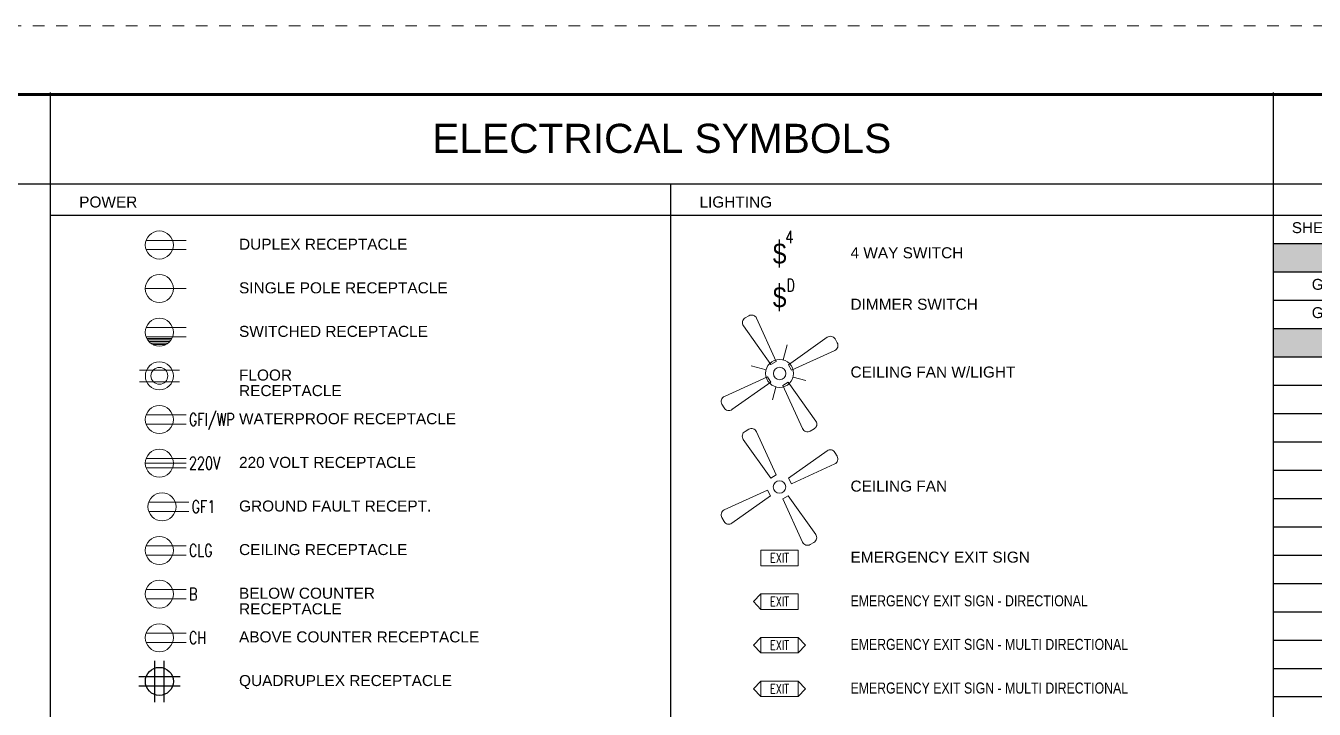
# Paper-space layout 'Symbols A1' of a CAD drawing. Header units: inches. Extents: x 0 to 35.1, y 0 to 23.5.
# Drawn here: x 9.96 to 21.02, y 17.63 to 23.5 of the extents above; entities that cross this region are included whole.
import ezdxf
from ezdxf.enums import TextEntityAlignment as Align

# ---------------------------------------------------------------- set-up
doc = ezdxf.new("R2010")
doc.units = ezdxf.units.IN
doc.linetypes.add('DASHDOT', pattern=[1, 0.5, -0.25, 0, -0.25])
for name, color, linetype, lineweight in [('E-LITE', 24, 'Continuous', 5), ('E-LITE-IDEN', 4, 'Continuous', 5), ('E-POWR', 1, 'Continuous', 5), ('G-ANNO-TEXT', 3, 'Continuous', 15), ('G-ANNO-TEXT-BOLD', 1, 'Continuous', 15), ('G-ANNO-TTLB', 7, 'Continuous', 50), ('G-PAPR-MEDM', 6, 'Continuous', 30), ('G-PAPR-THCK', 4, 'Continuous', 100)]:
    doc.layers.add(name, color=color, linetype=linetype, lineweight=lineweight)
doc.layers.add('G-ANNO-REFR', color=253, linetype='DASHDOT', lineweight=5, plot=False)
doc.styles.add('LLARGE', font='arial.ttf', dxfattribs={"height": 0.25})
doc.styles.add('NOTES', font='arial.ttf', dxfattribs={"height": 2})
doc.styles.add('NOTES_ROMANS', font='romans.shx', dxfattribs={"width": 0.75})
doc.styles.add('SMALL', font='arial.ttf', dxfattribs={"height": 0.09375})
doc.styles.add('Small text', font='arial.ttf', dxfattribs={"height": 2.4})
doc.styles.get("Standard").update_dxf_attribs({"font": 'swissc.ttf'})
doc.styles.add('SUB-TITLE', font='swisscb.ttf')
doc.styles.add('SUB-TITLE-2', font='swissc.ttf')
doc.styles.add('TITLE', font='swisscb.ttf')

# ---------------------------------------------------------------- blocks, each defined once
blk = doc.blocks.new('*U173')
at = {"layer": 'G-ANNO-REFR'}
blk.add_lwpolyline([(0, 0), (892, 0), (892, 597), (0, 597)], close=True, dxfattribs=at)
at = {"layer": 'G-PAPR-THCK'}
blk.add_lwpolyline([(30, 582), (877, 582), (877, 15), (30, 15)], close=True, dxfattribs=at)
at = {"layer": 'G-ANNO-TEXT'}
for tag, p, height, style in [('GENERAL_NOTES_001', (801.7, 574.93), 2, 'NOTES'), ('GENERAL_NOTES_002', (802, 571.56), 2, 'NOTES'), ('GENERAL_NOTES_003', (802, 568.19), 2, 'NOTES'), ('GENERAL_NOTES_004', (802, 564.82), 2, 'NOTES'), ('GENERAL_NOTES_005', (802, 561.46), 2, 'NOTES'), ('GENERAL_NOTES_006', (802, 558.09), 2, 'NOTES'), ('GENERAL_NOTES_007', (802, 554.75), 2, 'NOTES'), ('GENERAL_NOTES_008', (801.92, 551.38), 2, 'NOTES'), ('GENERAL_NOTES_009', (802, 548.02), 2, 'NOTES'), ('GENERAL_NOTES_010', (802, 544.65), 2, 'NOTES'), ('GENERAL_NOTES_011', (802, 541.28), 2, 'NOTES'), ('GENERAL_NOTES_012', (802, 537.91), 2, 'NOTES'), ('GENERAL_NOTES_013', (802, 534.54), 2, 'NOTES'), ('GENERAL_NOTES_014', (802, 531.17), 2, 'NOTES'), ('GENERAL_NOTES_015', (802, 527.8), 2, 'NOTES'), ('GENERAL_NOTES_016', (802, 524.43), 2, 'NOTES'), ('GENERAL_NOTES_017', (801.88, 521.07), 2, 'NOTES'), ('GENERAL_NOTES_018', (802, 517.7), 2, 'NOTES'), ('GENERAL_NOTES_019', (801.96, 514.33), 2, 'NOTES'), ('GENERAL_NOTES_020', (802, 510.96), 2, 'NOTES'), ('GENERAL_NOTES_021', (801.88, 507.59), 2, 'NOTES'), ('GENERAL_NOTES_022', (802, 504.22), 2, 'NOTES'), ('GENERAL_NOTES_023', (801.89, 500.85), 2, 'NOTES'), ('GENERAL_NOTES_024', (802, 497.49), 2, 'NOTES'), ('GENERAL_NOTES_025', (801.87, 494.12), 2, 'NOTES'), ('GENERAL_NOTES_026', (802, 490.75), 2, 'NOTES'), ('GENERAL_NOTES_027', (802, 487.38), 2, 'NOTES'), ('GENERAL_NOTES_028', (802, 484.01), 2, 'NOTES'), ('GENERAL_NOTES_029', (802, 480.64), 2, 'NOTES'), ('GENERAL_NOTES_030', (801.89, 477.27), 2, 'NOTES'), ('GENERAL_NOTES_031', (802, 473.9), 2, 'NOTES'), ('GENERAL_NOTES_032', (802, 470.53), 2, 'NOTES'), ('GENERAL_NOTES_033', (802, 467.17), 2, 'NOTES'), ('GENERAL_NOTES_034', (801.88, 463.8), 2, 'NOTES'), ('GENERAL_NOTES_035', (802, 460.43), 2, 'NOTES'), ('SHEET_NOTES_001', (801.7, 440.81), 2, 'NOTES'), ('SHEET_NOTES_002', (801.92, 437.44), 2, 'NOTES'), ('SHEET_NOTES_003', (801.88, 434.07), 2, 'NOTES'), ('SHEET_NOTES_004', (801.96, 430.71), 2, 'NOTES'), ('SHEET_NOTES_005', (801.88, 427.34), 2, 'NOTES'), ('SHEET_NOTES_006', (801.89, 423.97), 2, 'NOTES'), ('SHEET_NOTES_007', (801.87, 420.6), 2, 'NOTES'), ('KEY_NOTES_001', (801.7, 324.29), 2, 'NOTES'), ('KEY_NOTES_002', (801.92, 320.92), 2, 'NOTES'), ('STRUCTURAL_CONSULTANT_NAME', (801.89, 168.81), 3, 'SUB-TITLE-2'), ('STRUCTURAL_CONSULTANT_ADDRESS1', (801.89, 164.81), 2, 'SUB-TITLE-2'), ('STRUCTURAL_CONSULTANT_ADDRESS2', (801.89, 161.43), 2, 'SUB-TITLE-2'), ('STRUCTURAL_CONSULTANT_PHONE', (801.89, 158.09), 2, 'SUB-TITLE-2'), ('MEP_CONSULTANT_NAME', (801.89, 147.61), 3, 'SUB-TITLE-2'), ('MEP_CONSULTANT_ADDRESS1', (801.89, 143.59), 2, 'SUB-TITLE-2'), ('MEP_CONSULTANT_ADDRESS2', (801.89, 140.21), 2, 'SUB-TITLE-2'), ('MEP_CONSULTANT_PHONE', (801.89, 136.88), 2, 'SUB-TITLE-2'), ('CLIENTNAME', (801.89, 124.46), 3, 'SUB-TITLE-2'), ('CLIENTADDRESS1', (801.89, 120.39), 2, 'SUB-TITLE-2'), ('CLIENTADDRESS2', (801.89, 117.01), 2, 'SUB-TITLE-2'), ('CLIENTPHONE', (801.89, 113.68), 2, 'SUB-TITLE-2'), ('DRAWING_NO', (820, 71.42), 4, 'SUB-TITLE-2')]:
    blk.add_attdef(tag, p, '', height=height, dxfattribs=dict(at, style=style))
at = {"layer": 'G-ANNO-TEXT', "style": 'SUB-TITLE-2'}
for tag, p in [('REV_NO14', (804.16, 252.81)), ('REV_DATE14', (812.97, 252.81)), ('DRAWN_BY14', (824.4, 252.81)), ('CHECKED_BY14', (837.16, 252.81)), ('REV_NO13', (804.16, 248.81)), ('REV_DATE13', (812.97, 248.81)), ('DRAWN_BY13', (824.4, 248.81)), ('CHECKED_BY13', (837.16, 248.81)), ('REV_NO12', (804.16, 244.81)), ('REV_DATE12', (812.97, 244.81)), ('DRAWN_BY12', (824.4, 244.81)), ('CHECKED_BY12', (837.16, 244.81)), ('REV_NO11', (804.16, 240.81)), ('REV_DATE11', (812.97, 240.81)), ('DRAWN_BY11', (824.4, 240.81)), ('CHECKED_BY11', (837.16, 240.81)), ('REV_NO10', (804.16, 236.81)), ('REV_DATE10', (812.97, 236.81)), ('DRAWN_BY10', (824.4, 236.81)), ('CHECKED_BY10', (837.16, 236.81)), ('REV_NO9', (804.16, 232.81)), ('REV_DATE9', (812.97, 232.81)), ('DRAWN_BY9', (824.4, 232.81)), ('CHECKED_BY9', (837.16, 232.81)), ('REV_NO8', (804.16, 228.81)), ('REV_DATE8', (812.97, 228.81)), ('DRAWN_BY8', (824.4, 228.81)), ('CHECKED_BY8', (837.16, 228.81)), ('REV_NO7', (804.16, 224.81)), ('REV_DATE7', (812.97, 224.81)), ('DRAWN_BY7', (824.4, 224.81)), ('CHECKED_BY7', (837.16, 224.81)), ('REV_NO6', (804.16, 220.81)), ('REV_DATE6', (812.97, 220.81)), ('DRAWN_BY6', (824.4, 220.81)), ('CHECKED_BY6', (837.16, 220.81)), ('REV_NO5', (804.16, 216.81)), ('REV_DATE5', (812.97, 216.81)), ('DRAWN_BY5', (824.4, 216.81)), ('CHECKED_BY5', (837.16, 216.81)), ('REV_NO4', (804.16, 212.81)), ('REV_DATE4', (812.97, 212.81)), ('DRAWN_BY4', (824.4, 212.81)), ('CHECKED_BY4', (837.16, 212.81)), ('REV_NO3', (804.16, 208.81)), ('REV_DATE3', (812.97, 208.81)), ('DRAWN_BY3', (824.4, 208.81)), ('CHECKED_BY3', (837.16, 208.81)), ('REV_NO2', (804.16, 204.81)), ('REV_DATE2', (812.97, 204.81)), ('DRAWN_BY2', (824.4, 204.81)), ('CHECKED_BY2', (837.16, 204.81)), ('REV_NO1', (804.16, 200.81)), ('REV_DATE1', (812.97, 200.81)), ('DRAWN_BY1', (824.4, 200.81)), ('CHECKED_BY1', (837.16, 200.81)), ('REV_NO0', (804.16, 196.81)), ('REV_DATE0', (812.97, 196.81)), ('DRAWN_BY0', (824.4, 196.81)), ('CHECKED_BY0', (837.16, 196.81))]:
    blk.add_attdef(tag, text='', height=1.6, dxfattribs=at).set_placement(p, align=Align.MIDDLE)
for tag, p in [('REV_DESCRIPTION14', (845.14, 252.81)), ('REV_DESCRIPTION13', (845.14, 248.81)), ('REV_DESCRIPTION12', (845.14, 244.81)), ('REV_DESCRIPTION11', (845.14, 240.81)), ('REV_DESCRIPTION10', (845.14, 236.81)), ('REV_DESCRIPTION9', (845.14, 232.81)), ('REV_DESCRIPTION8', (845.14, 228.81)), ('REV_DESCRIPTION7', (845.14, 224.81)), ('REV_DESCRIPTION6', (845.14, 220.81)), ('REV_DESCRIPTION5', (845.14, 216.81)), ('REV_DESCRIPTION4', (845.14, 212.81)), ('REV_DESCRIPTION3', (845.14, 208.81)), ('REV_DESCRIPTION2', (845.14, 204.81)), ('REV_DESCRIPTION1', (845.14, 200.81)), ('REV_DESCRIPTION0', (845.14, 196.81))]:
    blk.add_attdef(tag, text='', height=1.6, dxfattribs=at).set_placement(p, align=Align.MIDDLE_LEFT)
for tag, p in [('PROJECT_NAME1', (820, 110.73)), ('PROJECT_NAME2', (820, 106.73)), ('PROJECT_CODE', (820, 102)), ('RELEASE', (820, 97.57)), ('STAGE', (820, 93.06)), ('DRAWING_TITLE', (820, 88.56))]:
    blk.add_attdef(tag, text='', height=2.4, dxfattribs=at).set_placement(p, align=Align.TOP_LEFT)
at = {"layer": 'G-ANNO-TEXT'}
for tag, height, style, p in [('CURRENT_REV', 4, 'TITLE', (868, 71.42)), ('DRAWN_BY', 2.4, 'SUB-TITLE-2', (810, 62.5)), ('CHECKED_BY', 2.4, 'SUB-TITLE-2', (829, 62.5)), ('SCALE', 2.4, 'SUB-TITLE-2', (849, 62.5)), ('ISSUE_DATE', 2.4, 'SUB-TITLE-2', (868, 62.5))]:
    blk.add_attdef(tag, text='', height=height, dxfattribs=dict(at, style=style)).set_placement(p, align=Align.CENTER)
at = {"layer": 'G-ANNO-TEXT', "style": 'SUB-TITLE'}
blk.add_attdef('FILE_NAME', text='', height=1.6, rotation=90, dxfattribs=at).set_placement((878, 25.93), align=Align.TOP_LEFT)
blk = doc.blocks.new('DUPLEX RECEPTACLE')
at = {"linetype": 'ByBlock', "lineweight": -2}
for p, q in [((0.26, 1.49), (13.14, 1.49)), ((0.26, -1.49), (13.14, -1.49))]:
    blk.add_line(p, q, dxfattribs=at)
blk.add_circle((4.5, 0), 4.5, dxfattribs=at)
blk = doc.blocks.new('SINGLE POLE RECEPTACLE')
at = {"linetype": 'ByBlock', "lineweight": -2}
blk.add_line((0, 0), (13.14, 0), dxfattribs=at)
blk.add_circle((4.5, 0), 4.5, dxfattribs=at)
blk = doc.blocks.new('SWITCHED RECEPTACLE')
at = {"linetype": 'ByBlock', "lineweight": -2}
for p, q in [((0.26, 1.49), (13.14, 1.49)), ((0.26, -1.49), (13.14, -1.49)), ((0.5, -1.97), (8.5, -1.97)), ((0.79, -2.47), (8.21, -2.47)), ((1.18, -2.97), (7.82, -2.97)), ((1.7, -3.47), (7.3, -3.47)), ((2.47, -3.97), (6.53, -3.97))]:
    blk.add_line(p, q, dxfattribs=at)
blk.add_circle((4.5, 0), 4.5, dxfattribs=at)
blk = doc.blocks.new('FLOOR RECEPTACLE')
at = {"linetype": 'ByBlock', "lineweight": -2}
for p, q in [((-6.36, 1.84), (6.45, 1.84)), ((-6.36, -1.88), (6.45, -1.88))]:
    blk.add_line(p, q, dxfattribs=at)
for radius in [4.5, 2.7]:
    blk.add_circle((0, 0), radius, dxfattribs=at)
blk = doc.blocks.new('WATERPROOF RECEPTACLE')
at = {"lineweight": -2}
for p, q in [((0.26, 1.49), (13.14, 1.49)), ((0.26, -1.49), (13.14, -1.49))]:
    blk.add_line(p, q, dxfattribs=at)
blk.add_circle((4.5, 0), 4.5, dxfattribs=at)
at = {"style": 'NOTES_ROMANS', "width": 0.75}
blk.add_text('GFI/WP', height=4, dxfattribs=at).set_placement((14, 0), align=Align.MIDDLE_LEFT)
blk = doc.blocks.new('220 VOLT RECEPTACLE')
at = {"lineweight": -2}
for p, q in [((0.26, 1.49), (13.14, 1.49)), ((0, -0.01), (13.11, -0.01)), ((0.26, -1.51), (13.14, -1.51))]:
    blk.add_line(p, q, dxfattribs=at)
blk.add_circle((4.5, 0), 4.5, dxfattribs=at)
at = {"style": 'NOTES_ROMANS', "width": 0.75}
blk.add_text('220V', height=4, dxfattribs=at).set_placement((14, 0), align=Align.MIDDLE_LEFT)
blk = doc.blocks.new('GROUND FAULT RECEPT.')
at = {"lineweight": -2}
for p, q in [((0.26, 1.49), (13.14, 1.49)), ((0.26, -1.49), (13.14, -1.49))]:
    blk.add_line(p, q, dxfattribs=at)
blk.add_circle((4.5, 0), 4.5, dxfattribs=at)
at = {"style": 'NOTES_ROMANS', "width": 0.75}
blk.add_text('GF1', height=4, dxfattribs=at).set_placement((14, 0), align=Align.MIDDLE_LEFT)
blk = doc.blocks.new('CEILING RECEPTACLE')
at = {"lineweight": -2}
for p, q in [((0.26, 1.49), (13.14, 1.49)), ((0.26, -1.49), (13.14, -1.49))]:
    blk.add_line(p, q, dxfattribs=at)
blk.add_circle((4.5, 0), 4.5, dxfattribs=at)
at = {"style": 'NOTES_ROMANS', "width": 0.75}
blk.add_text('CLG', height=4, dxfattribs=at).set_placement((14, 0), align=Align.MIDDLE_LEFT)
blk = doc.blocks.new('BELOW COUNTER RECEPTACLE')
at = {"lineweight": -2}
for p, q in [((0.26, 1.49), (13.14, 1.49)), ((0.26, -1.49), (13.14, -1.49))]:
    blk.add_line(p, q, dxfattribs=at)
blk.add_circle((4.5, 0), 4.5, dxfattribs=at)
at = {"style": 'NOTES_ROMANS', "width": 0.75}
blk.add_text('B', height=4, dxfattribs=at).set_placement((14, 0), align=Align.MIDDLE_LEFT)
blk = doc.blocks.new('ABOVE COUNTER RECEPTACLE')
at = {"lineweight": -2}
for p, q in [((0.26, 1.49), (13.14, 1.49)), ((0.26, -1.49), (13.14, -1.49))]:
    blk.add_line(p, q, dxfattribs=at)
blk.add_circle((4.5, 0), 4.5, dxfattribs=at)
at = {"style": 'NOTES_ROMANS', "width": 0.75}
blk.add_text('CH', height=4, dxfattribs=at).set_placement((14, 0), align=Align.MIDDLE_LEFT)
blk = doc.blocks.new('QUADRUPLEX RECEPTACLE')
at = {"lineweight": -3}
for p, q in [((-1.49, -6.64), (-1.49, 6.64)), ((1.49, -6.64), (1.49, 6.64)), ((6.64, 1.49), (-6.64, 1.49)), ((6.64, -1.49), (-6.64, -1.49))]:
    blk.add_line(p, q, dxfattribs=at)
blk.add_circle((0, 0), 4.5, dxfattribs=at)
blk = doc.blocks.new('4 WAY SWITCH')
at = {"lineweight": -3}
blk.add_line((0, 0), (0, 9), dxfattribs=at)
at = {"style": 'NOTES_ROMANS', "width": 0.75}
blk.add_text('4', height=4, dxfattribs=at).set_placement((1.88, 9.82), align=Align.MIDDLE_LEFT)
blk.add_text('S', height=6.3).set_placement((0, 4.5), align=Align.MIDDLE)
blk = doc.blocks.new('DIMMER SWITCH')
at = {"lineweight": -3}
blk.add_line((0, 0), (0, 9), dxfattribs=at)
at = {"style": 'NOTES_ROMANS', "width": 0.75}
blk.add_text('D', height=4, dxfattribs=at).set_placement((2.2, 8.35), align=Align.MIDDLE_LEFT)
blk.add_text('S', height=6.3).set_placement((0, 4.5), align=Align.MIDDLE)
blk = doc.blocks.new('CEILING FAN')
for p, q in [((-0.68, 20.94), (0.73, 20.94)), ((-20.94, -0.68), (-20.94, 0.73)), ((-3.87, -1), (-3.87, 1.02)), ((-1, 3.87), (1.02, 3.87)), ((3.87, 1), (3.87, -1.02)), ((20.94, 0.68), (20.94, -0.73)), ((1, -3.87), (-1.02, -3.87)), ((0.68, -20.94), (-0.73, -20.94))]:
    blk.add_line(p, q)
at = {"lineweight": -2}
for p, q in [((-1, 3.87), (-2.42, 19.03)), ((1.02, 3.87), (2.47, 19.02)), ((-3.87, 1.02), (-19.02, 2.47)), ((3.87, 1), (19.03, 2.42)), ((-3.87, -1), (-19.03, -2.42)), ((-1.02, -3.87), (-2.47, -19.02)), ((1, -3.87), (2.42, -19.03)), ((3.87, -1.02), (19.02, -2.47))]:
    blk.add_line(p, q, dxfattribs=at)
blk.add_circle((0, 0), 2, dxfattribs=at)
for centre, start, end in [((-0.68, 19.19), 90, 185.3597), ((0.73, 19.19), 354.5375, 90), ((-19.19, 0.73), 84.5375, 180), ((19.19, 0.68), 0, 95.3597), ((-19.19, -0.68), 180, 275.3597), ((19.19, -0.73), 264.5375, 0), ((-0.73, -19.19), 174.5375, 270), ((0.68, -19.19), 270, 5.3597)]:
    blk.add_arc(centre, 1.75, start, end, dxfattribs=at)
blk = doc.blocks.new('CEILING FAN W-LIGHT')
for p, q in [((-0.68, 20.94), (0.73, 20.94)), ((-20.94, -0.68), (-20.94, 0.73)), ((-3.87, -1), (-3.87, 1.02)), ((-1, 3.87), (1.02, 3.87)), ((3.87, 1), (3.87, -1.02)), ((20.94, 0.68), (20.94, -0.73)), ((1, -3.87), (-1.02, -3.87)), ((0.68, -20.94), (-0.73, -20.94))]:
    blk.add_line(p, q)
at = {"lineweight": -2}
for p, q in [((-1, 3.87), (-2.42, 19.03)), ((1.02, 3.87), (2.47, 19.02)), ((-3.17, 3.17), (-6.67, 6.67)), ((3.22, 3.22), (6.7, 6.7)), ((-3.87, 1.02), (-19.02, 2.47)), ((3.87, 1), (19.03, 2.42)), ((-3.87, -1), (-19.03, -2.42)), ((-3.22, -3.22), (-6.2, -6.2)), ((-1.02, -3.87), (-2.47, -19.02)), ((1, -3.87), (2.42, -19.03)), ((3.17, -3.17), (6.19, -6.19)), ((3.87, -1.02), (19.02, -2.47))]:
    blk.add_line(p, q, dxfattribs=at)
for radius in [4.49, 2]:
    blk.add_circle((0, 0), radius, dxfattribs=at)
for centre, start, end in [((-0.68, 19.19), 90, 185.3597), ((0.73, 19.19), 354.5375, 90), ((-19.19, 0.73), 84.5375, 180), ((19.19, 0.68), 0, 95.3597), ((-19.19, -0.68), 180, 275.3597), ((19.19, -0.73), 264.5375, 0), ((-0.73, -19.19), 174.5375, 270), ((0.68, -19.19), 270, 5.3597)]:
    blk.add_arc(centre, 1.75, start, end, dxfattribs=at)
blk = doc.blocks.new('EMERGENCY EXIT SIGN')
blk.add_lwpolyline([(-6, -2.5), (6, -2.5), (6, 2.5), (-6, 2.5)], close=True)
at = {"layer": 'E-LITE-IDEN', "insert": (0, 0), "char_height": 3, "width": 38.1729, "attachment_point": 5, "style": 'NOTES_ROMANS'}
blk.add_mtext('EXIT', dxfattribs=at)
blk = doc.blocks.new('EMERGENCY EXIT SIGN - DIRECTIONAL')
for p, q in [((-8.33, 0), (-6, 2.5)), ((-6, -2.5), (-8.33, 0))]:
    blk.add_line(p, q)
blk.add_lwpolyline([(-6, -2.5), (6, -2.5), (6, 2.5), (-6, 2.5)], close=True)
at = {"layer": 'E-LITE-IDEN', "insert": (0, 0), "char_height": 3, "width": 38.1729, "attachment_point": 5, "style": 'NOTES_ROMANS'}
blk.add_mtext('EXIT', dxfattribs=at)
blk = doc.blocks.new('EMERGENCY EXIT SIGN - MULTI DIRECTIONAL')
for p, q in [((-8.33, 0), (-6, 2.5)), ((-6, -2.5), (-8.33, 0)), ((8.33, 0), (6, 2.5)), ((6, -2.5), (8.33, 0))]:
    blk.add_line(p, q)
blk.add_lwpolyline([(-6, -2.5), (6, -2.5), (6, 2.5), (-6, 2.5)], close=True)
at = {"layer": 'E-LITE-IDEN', "insert": (0, 0), "char_height": 3, "width": 38.1729, "attachment_point": 5, "style": 'NOTES_ROMANS'}
blk.add_mtext('EXIT', dxfattribs=at)
blk = doc.blocks.new('EMERGENCY EXIT SIGN - MULTI DIRECTIONAL 1')
for p, q in [((-8.33, 0), (-6, 2.5)), ((-6, -2.5), (-8.33, 0)), ((8.33, 0), (6, 2.5)), ((6, -2.5), (8.33, 0))]:
    blk.add_line(p, q)
blk.add_lwpolyline([(-6, -2.5), (6, -2.5), (6, 2.5), (-6, 2.5)], close=True)
at = {"layer": 'E-LITE-IDEN', "insert": (0, 0), "char_height": 3, "width": 38.1729, "attachment_point": 5, "style": 'NOTES_ROMANS'}
blk.add_mtext('EXIT', dxfattribs=at)
blk = doc.blocks.new('*T153')
at = {"layer": 'G-PAPR-MEDM', "color": 0, "linetype": 'ByBlock', "lineweight": -2, "transparency": 16777216}
for p, q in [((0, 0), (5.231, 0)), ((0, 0), (0, -0.243)), ((1.024, 0), (1.024, -0.243)), ((3.457, 0), (3.457, -0.243)), ((4.469, 0), (4.469, -0.243)), ((5.231, 0), (5.231, -13.376)), ((0, -0.486), (5.231, -0.486)), ((0, -0.486), (0, -0.973)), ((1.024, -0.486), (1.024, -0.973)), ((3.457, -0.486), (3.457, -0.973)), ((4.469, -0.486), (4.469, -0.973)), ((0, -0.73), (5.231, -0.73)), ((0, -1.216), (5.231, -1.216)), ((0, -1.216), (0, -4.621)), ((1.024, -1.216), (1.024, -4.621)), ((3.457, -1.216), (3.457, -4.621)), ((4.469, -1.216), (4.469, -4.621)), ((0, -1.459), (5.231, -1.459)), ((0, -1.702), (5.231, -1.702)), ((0, -1.946), (5.231, -1.946)), ((0, -2.189), (5.231, -2.189)), ((0, -2.432), (5.231, -2.432)), ((0, -2.675), (5.231, -2.675)), ((0, -2.918), (5.231, -2.918)), ((0, -3.162), (5.231, -3.162)), ((0, -3.405), (5.231, -3.405)), ((0, -3.648), (5.231, -3.648)), ((0, -3.891), (5.231, -3.891)), ((0, -4.134), (5.231, -4.134)), ((0, -4.378), (5.231, -4.378)), ((0, -4.864), (5.231, -4.864)), ((0, -4.864), (0, -8.269)), ((1.024, -4.864), (1.024, -8.269)), ((3.457, -4.864), (3.457, -8.269)), ((4.469, -4.864), (4.469, -8.269)), ((0, -5.107), (5.231, -5.107)), ((0, -5.35), (5.231, -5.35)), ((0, -5.594), (5.231, -5.594)), ((0, -5.837), (5.231, -5.837)), ((0, -6.08), (5.231, -6.08)), ((0, -6.323), (5.231, -6.323)), ((0, -6.566), (5.231, -6.566)), ((0, -6.81), (5.231, -6.81)), ((0, -7.053), (5.231, -7.053)), ((0, -7.296), (5.231, -7.296)), ((0, -7.539), (5.231, -7.539)), ((0, -7.782), (5.231, -7.782)), ((0, -8.026), (5.231, -8.026)), ((0, -8.512), (5.231, -8.512)), ((0, -8.512), (0, -11.187)), ((1.024, -8.512), (1.024, -11.187)), ((3.457, -8.512), (3.457, -11.187)), ((4.469, -8.512), (4.469, -11.187)), ((0, -8.755), (5.231, -8.755)), ((0, -8.998), (5.231, -8.998)), ((0, -9.242), (5.231, -9.242)), ((0, -9.485), (5.231, -9.485)), ((0, -9.728), (5.231, -9.728)), ((0, -9.971), (5.231, -9.971)), ((0, -10.214), (5.231, -10.214)), ((0, -10.458), (5.231, -10.458)), ((0, -10.701), (5.231, -10.701)), ((0, -10.944), (5.231, -10.944)), ((0, -11.43), (5.231, -11.43)), ((0, -11.43), (0, -13.376)), ((1.024, -11.43), (1.024, -13.376)), ((3.457, -11.43), (3.457, -13.376)), ((4.469, -11.43), (4.469, -13.376)), ((0, -11.674), (5.231, -11.674)), ((0, -11.917), (5.231, -11.917)), ((0, -12.16), (5.231, -12.16)), ((0, -12.403), (5.231, -12.403)), ((0, -12.646), (5.231, -12.646)), ((0, -12.89), (5.231, -12.89)), ((0, -13.133), (5.231, -13.133)), ((0, -13.376), (5.231, -13.376))]:
    blk.add_line(p, q, dxfattribs=at)
at = {"layer": 'G-PAPR-MEDM', "color": 7, "linetype": 'ByBlock', "lineweight": -2, "transparency": 16777216}
for p, q in [((0, -0.243), (5.231, -0.243)), ((0, -0.243), (0, -0.486)), ((0, -0.973), (5.231, -0.973)), ((0, -0.973), (0, -1.216)), ((0, -4.621), (5.231, -4.621)), ((0, -4.621), (0, -4.864)), ((0, -8.269), (5.231, -8.269)), ((0, -8.269), (0, -8.512)), ((0, -11.187), (5.231, -11.187)), ((0, -11.187), (0, -11.43))]:
    blk.add_line(p, q, dxfattribs=at)
at = {"layer": 'G-PAPR-MEDM', "color": 9, "transparency": 16777216}
for points in [[(0, -0.243), (0, -0.486), (5.231, -0.243), (5.231, -0.486)], [(0, -0.973), (0, -1.216), (5.231, -0.973), (5.231, -1.216)], [(0, -4.621), (0, -4.864), (5.231, -4.621), (5.231, -4.864)], [(0, -8.269), (0, -8.512), (5.231, -8.269), (5.231, -8.512)], [(0, -11.187), (0, -11.43), (5.231, -11.187), (5.231, -11.43)]]:
    blk.add_solid(points, dxfattribs=at)
at = {"layer": 'G-PAPR-MEDM', "color": 7, "transparency": 16777216, "attachment_point": 2, "style": 'SMALL'}
for s, insert, char_height, width in [('{\\fArial|b0|i0|c0;SHEET NO.', (0.512, -0.059), 0.09375, 0.90608), ('{\\fArial|b0|i0|c0;DESCRIPTION', (2.241, -0.059), 0.09375, 2.3148), ('{\\fArial|b0|i0|c0;ISSUED ON', (3.963, -0.059), 0.09375, 0.89362), ('{\\fArial|b0|i0|c0;REV NO.', (4.85, -0.059), 0.09375, 0.64409), ('{\\fArial|b0|i0|c0;GENERAL', (2.616, -0.302), 0.09375, 5.1132), ('{\\fArial|b0|i0|c0;G-001', (0.512, -0.546), 0.09375, 0.90608), ('{\\fArial|b0|i0|c0;COVER SHEET', (2.241, -0.546), 0.09456, 2.3148), ('{\\fArial|b0|i0|c0;22/05/2013', (3.963, -0.546), 0.09456, 0.89362), ('{\\fArial|b0|i0|c0;R0', (4.85, -0.546), 0.09456, 0.64409), ('{\\fArial|b0|i0|c0;G-002', (0.512, -0.789), 0.09375, 0.90608), ('{\\fArial|b0|i0|c0;SYMBOLS & LEGENDS', (2.241, -0.789), 0.09456, 2.3148), ('{\\fArial|b0|i0|c0;', (3.963, -0.789), 0.09456, 0.89362), ('{\\fArial|b0|i0|c0;R0', (4.85, -0.789), 0.09456, 0.64409), ('{\\fArial|b0|i0|c0;ARCHITECTURAL FLOOR PLANS', (2.616, -1.032), 0.09375, 5.1132), ('{\\fArial|b0|i0|c0;', (0.512, -1.275), 0.09375, 0.90608), ('{\\fArial|b0|i0|c0;', (2.241, -1.275), 0.09456, 2.3148), ('{\\fArial|b0|i0|c0;', (3.963, -1.275), 0.09456, 0.89362), ('{\\fArial|b0|i0|c0;', (4.85, -1.275), 0.09456, 0.64409), ('{\\fArial|b0|i0|c0;', (0.512, -1.518), 0.09375, 0.90608), ('{\\fArial|b0|i0|c0;', (2.241, -1.518), 0.09456, 2.3148), ('{\\fArial|b0|i0|c0;', (3.963, -1.518), 0.09456, 0.89362), ('{\\fArial|b0|i0|c0;', (4.85, -1.518), 0.09456, 0.64409), ('{\\fArial|b0|i0|c0;', (0.512, -1.762), 0.09375, 0.90608), ('{\\fArial|b0|i0|c0;', (2.241, -1.762), 0.09456, 2.3148), ('{\\fArial|b0|i0|c0;', (3.963, -1.762), 0.09456, 0.89362), ('{\\fArial|b0|i0|c0;', (4.85, -1.762), 0.09456, 0.64409), ('{\\fArial|b0|i0|c0;', (0.512, -2.005), 0.09375, 0.90608), ('{\\fArial|b0|i0|c0;', (2.241, -2.005), 0.09456, 2.3148), ('{\\fArial|b0|i0|c0;', (3.963, -2.005), 0.09456, 0.89362), ('{\\fArial|b0|i0|c0;', (4.85, -2.005), 0.09456, 0.64409), ('{\\fArial|b0|i0|c0;', (0.512, -2.248), 0.09375, 0.90608), ('{\\fArial|b0|i0|c0;', (2.241, -2.248), 0.09456, 2.3148), ('{\\fArial|b0|i0|c0;', (3.963, -2.248), 0.09456, 0.89362), ('{\\fArial|b0|i0|c0;', (4.85, -2.248), 0.09456, 0.64409), ('{\\fArial|b0|i0|c0;', (0.512, -2.491), 0.09375, 0.90608), ('{\\fArial|b0|i0|c0;', (2.241, -2.491), 0.09456, 2.3148), ('{\\fArial|b0|i0|c0;', (3.963, -2.491), 0.09456, 0.89362), ('{\\fArial|b0|i0|c0;', (4.85, -2.491), 0.09456, 0.64409), ('{\\fArial|b0|i0|c0;', (0.512, -2.734), 0.09375, 0.90608), ('{\\fArial|b0|i0|c0;', (2.241, -2.734), 0.09456, 2.3148), ('{\\fArial|b0|i0|c0;', (3.963, -2.734), 0.09456, 0.89362), ('{\\fArial|b0|i0|c0;', (4.85, -2.734), 0.09456, 0.64409), ('{\\fArial|b0|i0|c0;', (0.512, -2.978), 0.09375, 0.90608), ('{\\fArial|b0|i0|c0;', (2.241, -2.978), 0.09456, 2.3148), ('{\\fArial|b0|i0|c0;', (3.963, -2.978), 0.09456, 0.89362), ('{\\fArial|b0|i0|c0;', (4.85, -2.978), 0.09456, 0.64409), ('{\\fArial|b0|i0|c0;', (0.512, -3.221), 0.09375, 0.90608), ('{\\fArial|b0|i0|c0;', (2.241, -3.221), 0.09456, 2.3148), ('{\\fArial|b0|i0|c0;', (3.963, -3.221), 0.09456, 0.89362), ('{\\fArial|b0|i0|c0;', (4.85, -3.221), 0.09456, 0.64409), ('{\\fArial|b0|i0|c0;', (0.512, -3.464), 0.09375, 0.90608), ('{\\fArial|b0|i0|c0;', (2.241, -3.464), 0.09456, 2.3148), ('{\\fArial|b0|i0|c0;', (3.963, -3.464), 0.09456, 0.89362), ('{\\fArial|b0|i0|c0;', (4.85, -3.464), 0.09456, 0.64409), ('{\\fArial|b0|i0|c0;', (0.512, -3.707), 0.09375, 0.90608), ('{\\fArial|b0|i0|c0;new', (2.241, -3.707), 0.09456, 2.3148), ('{\\fArial|b0|i0|c0;', (3.963, -3.707), 0.09456, 0.89362), ('{\\fArial|b0|i0|c0;', (4.85, -3.707), 0.09456, 0.64409), ('{\\fArial|b0|i0|c0;', (0.512, -3.95), 0.09375, 0.90608), ('{\\fArial|b0|i0|c0;', (2.241, -3.95), 0.09456, 2.3148), ('{\\fArial|b0|i0|c0;', (3.963, -3.95), 0.09456, 0.89362), ('{\\fArial|b0|i0|c0;', (4.85, -3.95), 0.09456, 0.64409), ('{\\fArial|b0|i0|c0;', (0.512, -4.194), 0.09375, 0.90608), ('{\\fArial|b0|i0|c0;', (2.241, -4.194), 0.09456, 2.3148), ('{\\fArial|b0|i0|c0;', (3.963, -4.194), 0.09456, 0.89362), ('{\\fArial|b0|i0|c0;', (4.85, -4.194), 0.09456, 0.64409), ('{\\fArial|b0|i0|c0;', (0.512, -4.437), 0.09375, 0.90608), ('{\\fArial|b0|i0|c0;', (2.241, -4.437), 0.09375, 2.3148), ('{\\fArial|b0|i0|c0;', (3.963, -4.437), 0.09375, 0.89362), ('{\\fArial|b0|i0|c0;', (4.85, -4.437), 0.09375, 0.64409), ('{\\fArial|b0|i0|c0;ARCHITECTURAL WORKING DRAWINGS', (2.616, -4.68), 0.09375, 5.1132), ('{\\fArial|b0|i0|c0;', (0.512, -4.923), 0.09375, 0.90608), ('{\\fArial|b0|i0|c0;', (2.241, -4.923), 0.09456, 2.3148), ('{\\fArial|b0|i0|c0;', (3.963, -4.923), 0.09456, 0.89362), ('{\\fArial|b0|i0|c0;', (4.85, -4.923), 0.09456, 0.64409), ('{\\fArial|b0|i0|c0;', (0.512, -5.166), 0.09375, 0.90608), ('{\\fArial|b0|i0|c0;', (2.241, -5.166), 0.09456, 2.3148), ('{\\fArial|b0|i0|c0;', (3.963, -5.166), 0.09456, 0.89362), ('{\\fArial|b0|i0|c0;', (4.85, -5.166), 0.09456, 0.64409), ('{\\fArial|b0|i0|c0;', (0.512, -5.41), 0.09375, 0.90608), ('{\\fArial|b0|i0|c0;', (2.241, -5.41), 0.09456, 2.3148), ('{\\fArial|b0|i0|c0;', (3.963, -5.41), 0.09456, 0.89362), ('{\\fArial|b0|i0|c0;', (4.85, -5.41), 0.09456, 0.64409), ('{\\fArial|b0|i0|c0;', (0.512, -5.653), 0.09375, 0.90608), ('{\\fArial|b0|i0|c0;', (2.241, -5.653), 0.09456, 2.3148), ('{\\fArial|b0|i0|c0;', (3.963, -5.653), 0.09456, 0.89362), ('{\\fArial|b0|i0|c0;', (4.85, -5.653), 0.09456, 0.64409), ('{\\fArial|b0|i0|c0;', (0.512, -5.896), 0.09375, 0.90608), ('{\\fArial|b0|i0|c0;', (2.241, -5.896), 0.09456, 2.3148), ('{\\fArial|b0|i0|c0;', (3.963, -5.896), 0.09456, 0.89362), ('{\\fArial|b0|i0|c0;', (4.85, -5.896), 0.09456, 0.64409), ('{\\fArial|b0|i0|c0;', (0.512, -6.139), 0.09375, 0.90608), ('{\\fArial|b0|i0|c0;', (2.241, -6.139), 0.09456, 2.3148), ('{\\fArial|b0|i0|c0;', (3.963, -6.139), 0.09456, 0.89362), ('{\\fArial|b0|i0|c0;', (4.85, -6.139), 0.09456, 0.64409), ('{\\fArial|b0|i0|c0;', (0.512, -6.382), 0.09375, 0.90608), ('{\\fArial|b0|i0|c0;', (2.241, -6.382), 0.09456, 2.3148), ('{\\fArial|b0|i0|c0;', (3.963, -6.382), 0.09456, 0.89362), ('{\\fArial|b0|i0|c0;', (4.85, -6.382), 0.09456, 0.64409), ('{\\fArial|b0|i0|c0;', (0.512, -6.626), 0.09375, 0.90608), ('{\\fArial|b0|i0|c0;', (2.241, -6.626), 0.09456, 2.3148), ('{\\fArial|b0|i0|c0;', (3.963, -6.626), 0.09456, 0.89362), ('{\\fArial|b0|i0|c0;', (4.85, -6.626), 0.09456, 0.64409), ('{\\fArial|b0|i0|c0;', (0.512, -6.869), 0.09375, 0.90608), ('{\\fArial|b0|i0|c0;', (2.241, -6.869), 0.09456, 2.3148), ('{\\fArial|b0|i0|c0;', (3.963, -6.869), 0.09456, 0.89362), ('{\\fArial|b0|i0|c0;', (4.85, -6.869), 0.09456, 0.64409), ('{\\fArial|b0|i0|c0;', (0.512, -7.112), 0.09375, 0.90608), ('{\\fArial|b0|i0|c0;', (2.241, -7.112), 0.09456, 2.3148), ('{\\fArial|b0|i0|c0;', (3.963, -7.112), 0.09456, 0.89362), ('{\\fArial|b0|i0|c0;', (4.85, -7.112), 0.09456, 0.64409), ('{\\fArial|b0|i0|c0;', (0.512, -7.355), 0.09375, 0.90608), ('{\\fArial|b0|i0|c0;', (2.241, -7.355), 0.09456, 2.3148), ('{\\fArial|b0|i0|c0;', (3.963, -7.355), 0.09456, 0.89362), ('{\\fArial|b0|i0|c0;', (4.85, -7.355), 0.09456, 0.64409), ('{\\fArial|b0|i0|c0;', (0.512, -7.598), 0.09375, 0.90608), ('{\\fArial|b0|i0|c0;', (2.241, -7.598), 0.09456, 2.3148), ('{\\fArial|b0|i0|c0;', (3.963, -7.598), 0.09456, 0.89362), ('{\\fArial|b0|i0|c0;', (4.85, -7.598), 0.09456, 0.64409), ('{\\fArial|b0|i0|c0;', (0.512, -7.842), 0.09375, 0.90608), ('{\\fArial|b0|i0|c0;', (2.241, -7.842), 0.09456, 2.3148), ('{\\fArial|b0|i0|c0;', (3.963, -7.842), 0.09456, 0.89362), ('{\\fArial|b0|i0|c0;', (4.85, -7.842), 0.09456, 0.64409), ('{\\fArial|b0|i0|c0;', (0.512, -8.085), 0.09375, 0.90608), ('{\\fArial|b0|i0|c0;', (2.241, -8.085), 0.09375, 2.3148), ('{\\fArial|b0|i0|c0;', (3.963, -8.085), 0.09375, 0.89362), ('{\\fArial|b0|i0|c0;', (4.85, -8.085), 0.09375, 0.64409), ('{\\fArial|b0|i0|c0;ARCHITECTURAL ELEVATIONS / SECTIONS', (2.616, -8.328), 0.09375, 5.1132), ('{\\fArial|b0|i0|c0;', (0.512, -8.571), 0.09375, 0.90608), ('{\\fArial|b0|i0|c0;', (2.241, -8.571), 0.09456, 2.3148), ('{\\fArial|b0|i0|c0;', (3.963, -8.571), 0.09456, 0.89362), ('{\\fArial|b0|i0|c0;', (4.85, -8.571), 0.09456, 0.64409), ('{\\fArial|b0|i0|c0;', (0.512, -8.814), 0.09375, 0.90608), ('{\\fArial|b0|i0|c0;', (2.241, -8.814), 0.09456, 2.3148), ('{\\fArial|b0|i0|c0;', (3.963, -8.814), 0.09456, 0.89362), ('{\\fArial|b0|i0|c0;', (4.85, -8.814), 0.09456, 0.64409), ('{\\fArial|b0|i0|c0;', (0.512, -9.058), 0.09375, 0.90608), ('{\\fArial|b0|i0|c0;', (2.241, -9.058), 0.09456, 2.3148), ('{\\fArial|b0|i0|c0;', (3.963, -9.058), 0.09456, 0.89362), ('{\\fArial|b0|i0|c0;', (4.85, -9.058), 0.09456, 0.64409), ('{\\fArial|b0|i0|c0;', (0.512, -9.301), 0.09375, 0.90608), ('{\\fArial|b0|i0|c0;', (2.241, -9.301), 0.09456, 2.3148), ('{\\fArial|b0|i0|c0;', (3.963, -9.301), 0.09456, 0.89362), ('{\\fArial|b0|i0|c0;', (4.85, -9.301), 0.09456, 0.64409), ('{\\fArial|b0|i0|c0;', (0.512, -9.544), 0.09375, 0.90608), ('{\\fArial|b0|i0|c0;', (2.241, -9.544), 0.09456, 2.3148), ('{\\fArial|b0|i0|c0;', (3.963, -9.544), 0.09456, 0.89362), ('{\\fArial|b0|i0|c0;', (4.85, -9.544), 0.09456, 0.64409), ('{\\fArial|b0|i0|c0;', (0.512, -9.787), 0.09375, 0.90608), ('{\\fArial|b0|i0|c0;', (2.241, -9.787), 0.09456, 2.3148), ('{\\fArial|b0|i0|c0;', (3.963, -9.787), 0.09456, 0.89362), ('{\\fArial|b0|i0|c0;', (4.85, -9.787), 0.09456, 0.64409), ('{\\fArial|b0|i0|c0;', (0.512, -10.03), 0.09375, 0.90608), ('{\\fArial|b0|i0|c0;', (2.241, -10.03), 0.09456, 2.3148), ('{\\fArial|b0|i0|c0;', (3.963, -10.03), 0.09456, 0.89362), ('{\\fArial|b0|i0|c0;', (4.85, -10.03), 0.09456, 0.64409), ('{\\fArial|b0|i0|c0;', (0.512, -10.274), 0.09375, 0.90608), ('{\\fArial|b0|i0|c0;', (2.241, -10.274), 0.09456, 2.3148), ('{\\fArial|b0|i0|c0;', (3.963, -10.274), 0.09456, 0.89362), ('{\\fArial|b0|i0|c0;', (4.85, -10.274), 0.09456, 0.64409), ('{\\fArial|b0|i0|c0;', (0.512, -10.517), 0.09375, 0.90608), ('{\\fArial|b0|i0|c0;', (2.241, -10.517), 0.09456, 2.3148), ('{\\fArial|b0|i0|c0;', (3.963, -10.517), 0.09456, 0.89362), ('{\\fArial|b0|i0|c0;', (4.85, -10.517), 0.09456, 0.64409), ('{\\fArial|b0|i0|c0;', (0.512, -10.76), 0.09375, 0.90608), ('{\\fArial|b0|i0|c0;', (2.241, -10.76), 0.09456, 2.3148), ('{\\fArial|b0|i0|c0;', (3.963, -10.76), 0.09456, 0.89362), ('{\\fArial|b0|i0|c0;', (4.85, -10.76), 0.09456, 0.64409), ('{\\fArial|b0|i0|c0;', (0.512, -11.003), 0.09375, 0.90608), ('{\\fArial|b0|i0|c0;', (2.241, -11.003), 0.09375, 2.3148), ('{\\fArial|b0|i0|c0;', (3.963, -11.003), 0.09375, 0.89362), ('{\\fArial|b0|i0|c0;', (4.85, -11.003), 0.09375, 0.64409), ('{\\fArial|b0|i0|c0;ARCHITECTURAL DETAILS', (2.616, -11.246), 0.09375, 5.1132), ('{\\fArial|b0|i0|c0;', (0.512, -11.49), 0.09375, 0.90608), ('{\\fArial|b0|i0|c0;', (2.241, -11.49), 0.09456, 2.3148), ('{\\fArial|b0|i0|c0;', (3.963, -11.49), 0.09456, 0.89362), ('{\\fArial|b0|i0|c0;', (4.85, -11.49), 0.09456, 0.64409), ('{\\fArial|b0|i0|c0;', (0.512, -11.733), 0.09375, 0.90608), ('{\\fArial|b0|i0|c0;', (2.241, -11.733), 0.09456, 2.3148), ('{\\fArial|b0|i0|c0;', (3.963, -11.733), 0.09456, 0.89362), ('{\\fArial|b0|i0|c0;', (4.85, -11.733), 0.09456, 0.64409), ('{\\fArial|b0|i0|c0;', (0.512, -11.976), 0.09375, 0.90608), ('{\\fArial|b0|i0|c0;', (2.241, -11.976), 0.09456, 2.3148), ('{\\fArial|b0|i0|c0;', (3.963, -11.976), 0.09456, 0.89362), ('{\\fArial|b0|i0|c0;', (4.85, -11.976), 0.09456, 0.64409), ('{\\fArial|b0|i0|c0;', (0.512, -12.219), 0.09375, 0.90608), ('{\\fArial|b0|i0|c0;', (2.241, -12.219), 0.09456, 2.3148), ('{\\fArial|b0|i0|c0;', (3.963, -12.219), 0.09456, 0.89362), ('{\\fArial|b0|i0|c0;', (4.85, -12.219), 0.09456, 0.64409), ('{\\fArial|b0|i0|c0;', (0.512, -12.462), 0.09375, 0.90608), ('{\\fArial|b0|i0|c0;', (2.241, -12.462), 0.09456, 2.3148), ('{\\fArial|b0|i0|c0;', (3.963, -12.462), 0.09456, 0.89362), ('{\\fArial|b0|i0|c0;', (4.85, -12.462), 0.09456, 0.64409), ('{\\fArial|b0|i0|c0;', (0.512, -12.706), 0.09375, 0.90608), ('{\\fArial|b0|i0|c0;', (2.241, -12.706), 0.09456, 2.3148), ('{\\fArial|b0|i0|c0;', (3.963, -12.706), 0.09456, 0.89362), ('{\\fArial|b0|i0|c0;', (4.85, -12.706), 0.09456, 0.64409), ('{\\fArial|b0|i0|c0;', (0.512, -12.949), 0.09375, 0.90608), ('{\\fArial|b0|i0|c0;', (2.241, -12.949), 0.09456, 2.3148), ('{\\fArial|b0|i0|c0;', (3.963, -12.949), 0.09456, 0.89362), ('{\\fArial|b0|i0|c0;', (4.85, -12.949), 0.09456, 0.64409), ('{\\fArial|b0|i0|c0;', (0.512, -13.192), 0.09375, 0.90608), ('{\\fArial|b0|i0|c0;', (2.241, -13.192), 0.09456, 2.3148), ('{\\fArial|b0|i0|c0;', (3.963, -13.192), 0.09456, 0.89362), ('{\\fArial|b0|i0|c0;', (4.85, -13.192), 0.09456, 0.64409)]:
    blk.add_mtext(s, dxfattribs=dict(at, insert=insert, char_height=char_height, width=width))

psp = doc.layouts.new('Symbols A1')

# ---------------------------------------------------------------- linework, layer by layer
at = {"layer": 'G-PAPR-MEDM'}
for p, q in [((10.169, 22.931), (10.169, 0.591)), ((20.672, 22.931), (20.672, 0.591)), ((17.244, 22.143), (9.213, 22.143)), ((15.495, 22.143), (15.495, 0.591)), ((31.559, 22.143), (17.244, 22.143)), ((10.169, 21.876), (20.672, 21.876))]:
    psp.add_line(p, q, dxfattribs=at)

# ---------------------------------------------------------------- block references
psp.add_blockref('*T153', (20.672, 21.876))
at = {"layer": 'E-LITE', "xscale": 0.0267705442648153, "yscale": 0.0267705442648153, "zscale": 0.0267705442648153}
for name, p in [('4 WAY SWITCH', (16.432, 21.427)), ('DIMMER SWITCH', (16.432, 21.052)), ('EMERGENCY EXIT SIGN', (16.432, 18.933)), ('EMERGENCY EXIT SIGN - DIRECTIONAL', (16.432, 18.558)), ('EMERGENCY EXIT SIGN - MULTI DIRECTIONAL', (16.432, 18.184)), ('EMERGENCY EXIT SIGN - MULTI DIRECTIONAL 1', (16.432, 17.809))]:
    psp.add_blockref(name, p, dxfattribs=at)
at = {"layer": 'E-LITE', "xscale": 0.02677054426481529, "yscale": 0.02677054426481529, "zscale": 0.02677054426481529, "rotation": 29.99999999999999}
for name, p in [('CEILING FAN W-LIGHT', (16.432, 20.518)), ('CEILING FAN', (16.431, 19.543))]:
    psp.add_blockref(name, p, dxfattribs=at)
at = {"layer": 'E-POWR', "xscale": 0.0267705442648153, "yscale": 0.0267705442648153, "zscale": 0.0267705442648153}
for name, p in [('DUPLEX RECEPTACLE', (10.985, 21.621)), ('SINGLE POLE RECEPTACLE', (10.985, 21.247)), ('SWITCHED RECEPTACLE', (10.985, 20.872)), ('FLOOR RECEPTACLE', (11.106, 20.497)), ('WATERPROOF RECEPTACLE', (10.985, 20.122)), ('220 VOLT RECEPTACLE', (10.985, 19.747)), ('GROUND FAULT RECEPT.', (11.008, 19.373)), ('CEILING RECEPTACLE', (10.985, 18.998)), ('BELOW COUNTER RECEPTACLE', (10.985, 18.623)), ('ABOVE COUNTER RECEPTACLE', (10.985, 18.248)), ('QUADRUPLEX RECEPTACLE', (11.106, 17.873))]:
    psp.add_blockref(name, p, dxfattribs=at)
at = {"layer": 'G-ANNO-TTLB', "xscale": 0.03937007874015748, "yscale": 0.03937007874015748, "zscale": 0.03937007874015748}
psp.add_blockref('*U173', (0, 0), dxfattribs=at)

# ---------------------------------------------------------------- texts
at = {"layer": 'G-ANNO-TEXT', "style": 'Small text'}
for s, height, p in [('DUPLEX RECEPTACLE', 0.09456, (11.79, 21.581)), ('4 WAY SWITCH', 0.09456, (17.041, 21.507)), ('SINGLE POLE RECEPTACLE', 0.09456, (11.79, 21.206)), ('DIMMER SWITCH', 0.09456, (17.041, 21.065)), ('SWITCHED RECEPTACLE', 0.09456, (11.79, 20.832)), ('CEILING FAN W/LIGHT', 0.09456, (17.041, 20.483)), ('FLOOR', 0.0946, (11.79, 20.457)), ('RECEPTACLE', 0.0946, (11.79, 20.323)), ('WATERPROOF RECEPTACLE', 0.09456, (11.79, 20.082)), ('220 VOLT RECEPTACLE', 0.09456, (11.79, 19.707)), ('CEILING FAN', 0.09456, (17.041, 19.503)), ('GROUND FAULT RECEPT.', 0.09456, (11.79, 19.332)), ('CEILING RECEPTACLE', 0.09456, (11.79, 18.958)), ('EMERGENCY EXIT SIGN', 0.09456, (17.041, 18.893)), ('BELOW COUNTER', 0.09456, (11.79, 18.583)), ('RECEPTACLE', 0.0946, (11.79, 18.449)), ('ABOVE COUNTER RECEPTACLE', 0.09456, (11.79, 18.208)), ('QUADRUPLEX RECEPTACLE', 0.09456, (11.79, 17.833))]:
    psp.add_text(s, height=height, dxfattribs=at).set_placement(p)
at = {"layer": 'G-ANNO-TEXT', "style": 'Small text', "width": 0.8}
for s, p in [('EMERGENCY EXIT SIGN - DIRECTIONAL', (17.041, 18.518)), ('EMERGENCY EXIT SIGN - MULTI DIRECTIONAL', (17.041, 18.144)), ('EMERGENCY EXIT SIGN - MULTI DIRECTIONAL', (17.041, 17.769))]:
    psp.add_text(s, height=0.09456, dxfattribs=at).set_placement(p)
at = {"layer": 'G-ANNO-TEXT-BOLD', "style": 'LLARGE'}
psp.add_text('ELECTRICAL SYMBOLS', height=0.25019, dxfattribs=at).set_placement((15.42, 22.537), align=Align.MIDDLE_CENTER)
at = {"layer": 'G-ANNO-TEXT-BOLD', "style": 'SMALL'}
for s, p in [('POWER', (10.417, 21.943)), ('LIGHTING', (15.744, 21.943))]:
    psp.add_text(s, height=0.0946, dxfattribs=at).set_placement(p)

doc.saveas('drawing.dxf')
